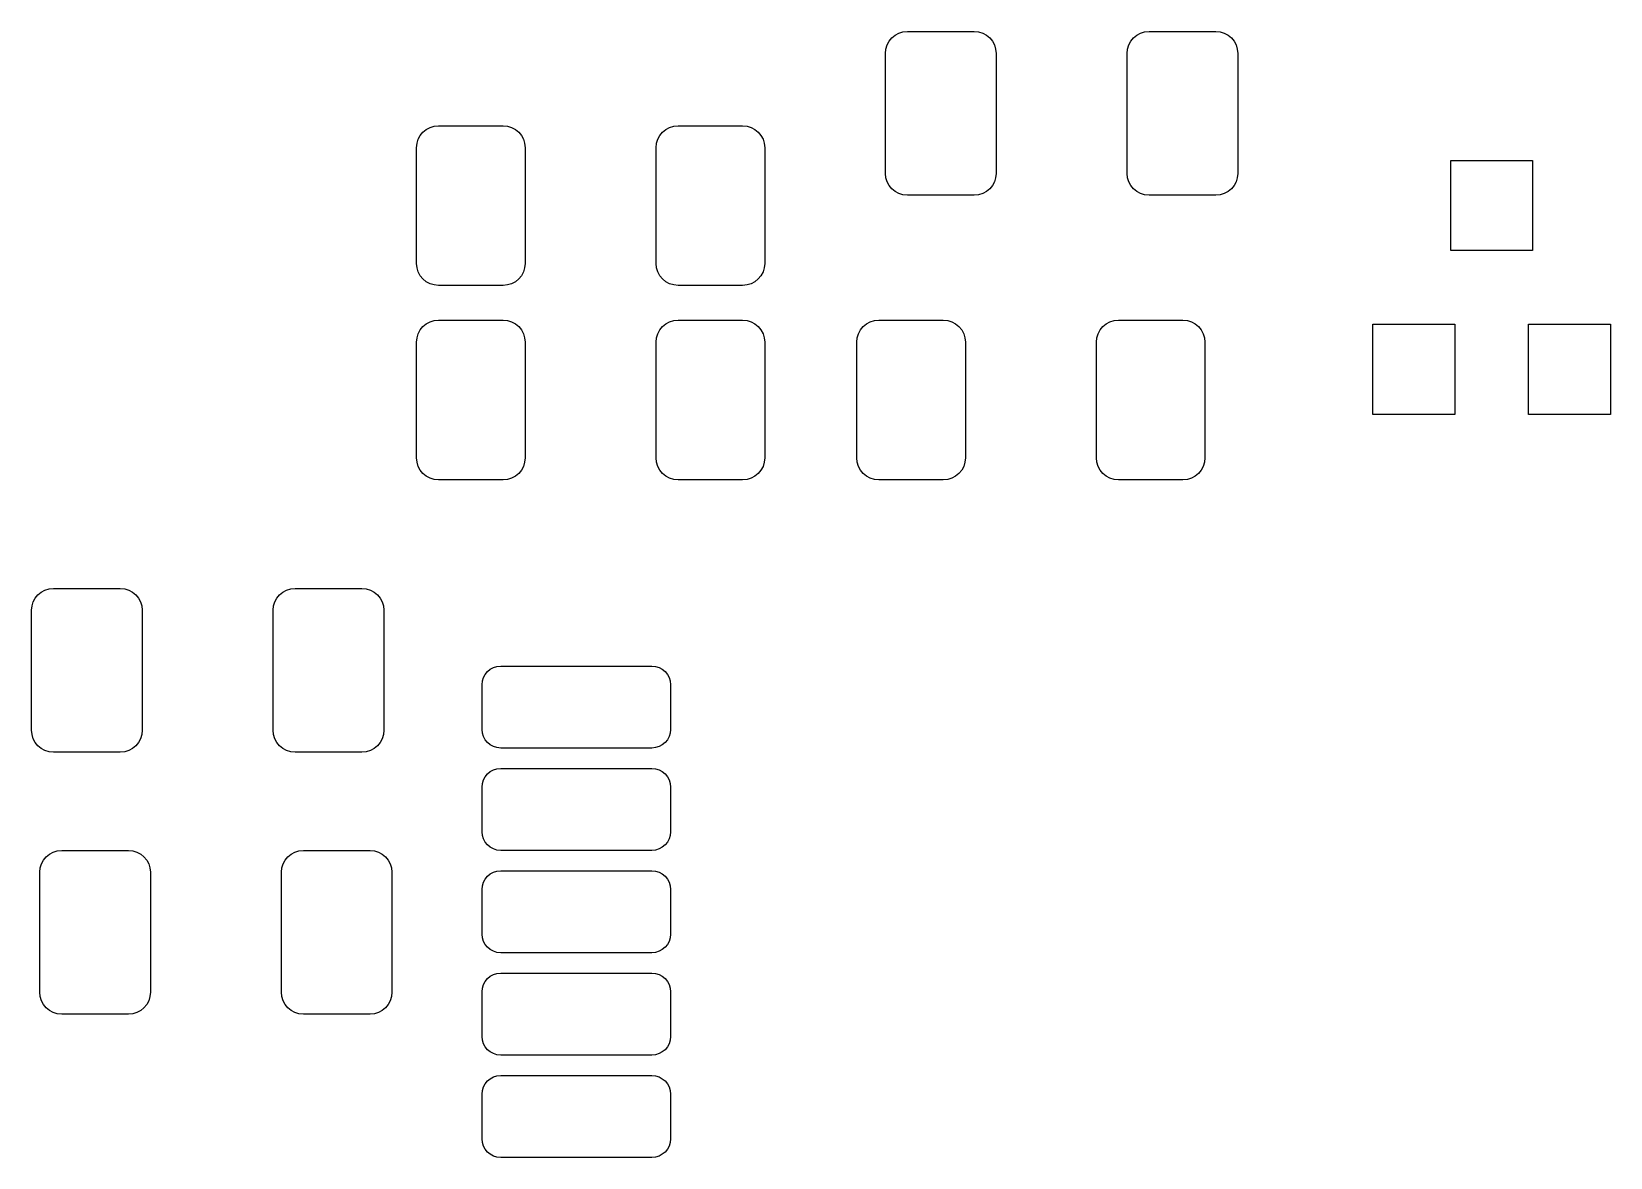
# Model space of a CAD drawing. Extents: x -2.2 to 93.1, y -83.6 to 12.9.
# Drawn here: x 36.55 to 55.83, y -66.75 to -53 of the extents above; entities that cross this region are included whole.
import ezdxf

# ---------------------------------------------------------------- set-up
doc = ezdxf.new("R2010")
doc.units = 0
doc.layers.add('BLACK', color=7, linetype='CONTINUOUS')

msp = doc.modelspace()

# ---------------------------------------------------------------- linework, layer by layer
at = {"layer": 'BLACK', "linetype": 'CONTINUOUS'}
for p, q in [((47.1388, -53.0204), (47.1885, -53.0053)), ((47.1885, -53.0053), (47.2427, -53)), ((47.2427, -53), (48.0573, -53)), ((48.0573, -53), (48.1115, -53.0053)), ((48.1115, -53.0053), (48.1612, -53.0204)), ((50.0888, -53.0204), (50.1385, -53.0053)), ((50.1385, -53.0053), (50.1927, -53)), ((50.1927, -53), (51.0073, -53)), ((51.0073, -53), (51.0615, -53.0053)), ((51.0615, -53.0053), (51.1112, -53.0204)), ((46.9803, -53.2135), (46.9954, -53.1638)), ((46.9954, -53.1638), (47.0199, -53.118)), ((47.0199, -53.118), (47.0529, -53.0779)), ((47.0529, -53.0779), (47.093, -53.0449)), ((47.093, -53.0449), (47.1388, -53.0204)), ((48.1612, -53.0204), (48.207, -53.0449)), ((48.207, -53.0449), (48.2471, -53.0779)), ((48.2471, -53.0779), (48.2801, -53.118)), ((48.2801, -53.118), (48.3046, -53.1638)), ((48.3046, -53.1638), (48.3197, -53.2135)), ((49.9303, -53.2135), (49.9454, -53.1638)), ((49.9454, -53.1638), (49.9699, -53.118)), ((49.9699, -53.118), (50.0029, -53.0779)), ((50.0029, -53.0779), (50.043, -53.0449)), ((50.043, -53.0449), (50.0888, -53.0204)), ((51.1112, -53.0204), (51.157, -53.0449)), ((51.157, -53.0449), (51.1971, -53.0779)), ((51.1971, -53.0779), (51.2301, -53.118)), ((51.2301, -53.118), (51.2546, -53.1638)), ((51.2546, -53.1638), (51.2697, -53.2135)), ((46.975, -53.2677), (46.9803, -53.2135)), ((46.975, -54.7323), (46.975, -53.2677)), ((48.3197, -53.2135), (48.325, -53.2677)), ((48.325, -53.2677), (48.325, -54.7323)), ((49.925, -53.2677), (49.9303, -53.2135)), ((49.925, -54.7323), (49.925, -53.2677)), ((51.2697, -53.2135), (51.275, -53.2677)), ((51.275, -53.2677), (51.275, -54.7323)), ((41.4147, -54.1705), (41.4647, -54.1554)), ((41.4647, -54.1554), (41.5191, -54.15)), ((41.5191, -54.15), (42.3059, -54.15)), ((42.3059, -54.15), (42.3603, -54.1554)), ((42.3603, -54.1554), (42.4103, -54.1705)), ((44.3397, -54.1705), (44.3897, -54.1554)), ((44.3897, -54.1554), (44.4441, -54.15)), ((44.4441, -54.15), (45.2309, -54.15)), ((45.2309, -54.15), (45.2853, -54.1554)), ((45.2853, -54.1554), (45.3353, -54.1705)), ((41.2554, -54.3647), (41.2705, -54.3147)), ((41.2705, -54.3147), (41.2951, -54.2687)), ((41.2951, -54.2687), (41.3283, -54.2283)), ((41.3283, -54.2283), (41.3686, -54.1951)), ((41.3686, -54.1951), (41.4147, -54.1705)), ((42.4103, -54.1705), (42.4564, -54.1951)), ((42.4564, -54.1951), (42.4967, -54.2283)), ((42.4967, -54.2283), (42.5299, -54.2687)), ((42.5299, -54.2687), (42.5545, -54.3147)), ((42.5545, -54.3147), (42.5696, -54.3647)), ((44.1804, -54.3647), (44.1955, -54.3147)), ((44.1955, -54.3147), (44.2201, -54.2687)), ((44.2201, -54.2687), (44.2533, -54.2283)), ((44.2533, -54.2283), (44.2936, -54.1951)), ((44.2936, -54.1951), (44.3397, -54.1705)), ((45.3353, -54.1705), (45.3813, -54.1951)), ((45.3813, -54.1951), (45.4217, -54.2283)), ((45.4217, -54.2283), (45.4549, -54.2687)), ((45.4549, -54.2687), (45.4795, -54.3147)), ((45.4795, -54.3147), (45.4946, -54.3647)), ((41.25, -54.4191), (41.2554, -54.3647)), ((41.25, -55.8309), (41.25, -54.4191)), ((42.5696, -54.3647), (42.575, -54.4191)), ((42.575, -54.4191), (42.575, -55.8309)), ((44.175, -54.4191), (44.1804, -54.3647)), ((44.175, -55.8309), (44.175, -54.4191)), ((45.4946, -54.3647), (45.5, -54.4191)), ((45.5, -54.4191), (45.5, -55.8309)), ((46.9803, -54.7865), (46.975, -54.7323)), ((48.325, -54.7323), (48.3197, -54.7865)), ((49.9303, -54.7865), (49.925, -54.7323)), ((51.275, -54.7323), (51.2697, -54.7865)), ((53.875, -55.675), (53.875, -54.575)), ((53.875, -54.575), (54.875, -54.575)), ((54.875, -54.575), (54.875, -55.675)), ((46.9954, -54.8362), (46.9803, -54.7865)), ((47.0199, -54.882), (46.9954, -54.8362)), ((47.0529, -54.9221), (47.0199, -54.882)), ((47.093, -54.9551), (47.0529, -54.9221)), ((48.2471, -54.9221), (48.207, -54.9551)), ((48.2801, -54.882), (48.2471, -54.9221)), ((48.3046, -54.8362), (48.2801, -54.882)), ((48.3197, -54.7865), (48.3046, -54.8362)), ((49.9454, -54.8362), (49.9303, -54.7865)), ((49.9699, -54.882), (49.9454, -54.8362)), ((50.0029, -54.9221), (49.9699, -54.882)), ((50.043, -54.9551), (50.0029, -54.9221)), ((51.1971, -54.9221), (51.157, -54.9551)), ((51.2301, -54.882), (51.1971, -54.9221)), ((51.2546, -54.8362), (51.2301, -54.882)), ((51.2697, -54.7865), (51.2546, -54.8362)), ((47.1388, -54.9796), (47.093, -54.9551)), ((47.1885, -54.9947), (47.1388, -54.9796)), ((47.2427, -55), (47.1885, -54.9947)), ((48.0573, -55), (47.2427, -55)), ((48.1115, -54.9947), (48.0573, -55)), ((48.1612, -54.9796), (48.1115, -54.9947)), ((48.207, -54.9551), (48.1612, -54.9796)), ((50.0888, -54.9796), (50.043, -54.9551)), ((50.1385, -54.9947), (50.0888, -54.9796)), ((50.1927, -55), (50.1385, -54.9947)), ((51.0073, -55), (50.1927, -55)), ((51.0615, -54.9947), (51.0073, -55)), ((51.1112, -54.9796), (51.0615, -54.9947)), ((51.157, -54.9551), (51.1112, -54.9796)), ((54.875, -55.675), (53.875, -55.675)), ((41.2554, -55.8853), (41.25, -55.8309)), ((41.2705, -55.9353), (41.2554, -55.8853)), ((42.5696, -55.8853), (42.5545, -55.9353)), ((42.575, -55.8309), (42.5696, -55.8853)), ((44.1804, -55.8853), (44.175, -55.8309)), ((44.1955, -55.9353), (44.1804, -55.8853)), ((45.4946, -55.8853), (45.4795, -55.9353)), ((45.5, -55.8309), (45.4946, -55.8853)), ((41.2951, -55.9813), (41.2705, -55.9353)), ((41.3283, -56.0217), (41.2951, -55.9813)), ((41.3686, -56.0549), (41.3283, -56.0217)), ((41.4147, -56.0795), (41.3686, -56.0549)), ((41.4647, -56.0946), (41.4147, -56.0795)), ((42.4103, -56.0795), (42.3603, -56.0946)), ((42.4564, -56.0549), (42.4103, -56.0795)), ((42.4967, -56.0217), (42.4564, -56.0549)), ((42.5299, -55.9813), (42.4967, -56.0217)), ((42.5545, -55.9353), (42.5299, -55.9813)), ((44.2201, -55.9813), (44.1955, -55.9353)), ((44.2533, -56.0217), (44.2201, -55.9813)), ((44.2936, -56.0549), (44.2533, -56.0217)), ((44.3397, -56.0795), (44.2936, -56.0549)), ((44.3897, -56.0946), (44.3397, -56.0795)), ((45.3353, -56.0795), (45.2853, -56.0946)), ((45.3813, -56.0549), (45.3353, -56.0795)), ((45.4217, -56.0217), (45.3813, -56.0549)), ((45.4549, -55.9813), (45.4217, -56.0217)), ((45.4795, -55.9353), (45.4549, -55.9813)), ((41.5191, -56.1), (41.4647, -56.0946)), ((42.3059, -56.1), (41.5191, -56.1)), ((42.3603, -56.0946), (42.3059, -56.1)), ((44.4441, -56.1), (44.3897, -56.0946)), ((45.2309, -56.1), (44.4441, -56.1)), ((45.2853, -56.0946), (45.2309, -56.1)), ((41.2705, -56.6897), (41.2951, -56.6437)), ((41.2951, -56.6437), (41.3283, -56.6033)), ((41.3283, -56.6033), (41.3686, -56.5701)), ((41.3686, -56.5701), (41.4147, -56.5455)), ((41.4147, -56.5455), (41.4647, -56.5304)), ((41.4647, -56.5304), (41.5191, -56.525)), ((41.5191, -56.525), (42.3059, -56.525)), ((42.3059, -56.525), (42.3603, -56.5304)), ((42.3603, -56.5304), (42.4103, -56.5455)), ((42.4103, -56.5455), (42.4564, -56.5701)), ((42.4564, -56.5701), (42.4967, -56.6033)), ((42.4967, -56.6033), (42.5299, -56.6437)), ((42.5299, -56.6437), (42.5545, -56.6897)), ((44.1955, -56.6897), (44.2201, -56.6437)), ((44.2201, -56.6437), (44.2533, -56.6033)), ((44.2533, -56.6033), (44.2936, -56.5701)), ((44.2936, -56.5701), (44.3397, -56.5455)), ((44.3397, -56.5455), (44.3897, -56.5304)), ((44.3897, -56.5304), (44.4441, -56.525)), ((44.4441, -56.525), (45.2309, -56.525)), ((45.2309, -56.525), (45.2853, -56.5304)), ((45.2853, -56.5304), (45.3353, -56.5455)), ((45.3353, -56.5455), (45.3813, -56.5701)), ((45.3813, -56.5701), (45.4217, -56.6033)), ((45.4217, -56.6033), (45.4549, -56.6437)), ((45.4549, -56.6437), (45.4795, -56.6897)), ((46.6455, -56.6897), (46.6701, -56.6437)), ((46.6701, -56.6437), (46.7033, -56.6033)), ((46.7033, -56.6033), (46.7436, -56.5701)), ((46.7436, -56.5701), (46.7897, -56.5455)), ((46.7897, -56.5455), (46.8397, -56.5304)), ((46.8397, -56.5304), (46.8941, -56.525)), ((46.8941, -56.525), (47.6809, -56.525)), ((47.6809, -56.525), (47.7353, -56.5304)), ((47.7353, -56.5304), (47.7853, -56.5455)), ((47.7853, -56.5455), (47.8314, -56.5701)), ((47.8314, -56.5701), (47.8717, -56.6033)), ((47.8717, -56.6033), (47.9049, -56.6437)), ((47.9049, -56.6437), (47.9295, -56.6897)), ((49.5705, -56.6897), (49.5951, -56.6437)), ((49.5951, -56.6437), (49.6283, -56.6033)), ((49.6283, -56.6033), (49.6686, -56.5701)), ((49.6686, -56.5701), (49.7147, -56.5455)), ((49.7147, -56.5455), (49.7647, -56.5304)), ((49.7647, -56.5304), (49.8191, -56.525)), ((49.8191, -56.525), (50.6059, -56.525)), ((50.6059, -56.525), (50.6603, -56.5304)), ((50.6603, -56.5304), (50.7103, -56.5455)), ((50.7103, -56.5455), (50.7563, -56.5701)), ((50.7563, -56.5701), (50.7967, -56.6033)), ((50.7967, -56.6033), (50.8299, -56.6437)), ((50.8299, -56.6437), (50.8545, -56.6897)), ((52.925, -57.675), (52.925, -56.575)), ((52.925, -56.575), (53.925, -56.575)), ((53.925, -56.575), (53.925, -57.675)), ((54.825, -57.675), (54.825, -56.575)), ((54.825, -56.575), (55.825, -56.575)), ((55.825, -56.575), (55.825, -57.675)), ((41.25, -56.7941), (41.2554, -56.7397)), ((41.25, -58.2059), (41.25, -56.7941)), ((41.2554, -56.7397), (41.2705, -56.6897)), ((42.5545, -56.6897), (42.5696, -56.7397)), ((42.5696, -56.7397), (42.575, -56.7941)), ((42.575, -56.7941), (42.575, -58.2059)), ((44.175, -56.7941), (44.1804, -56.7397)), ((44.175, -58.2059), (44.175, -56.7941)), ((44.1804, -56.7397), (44.1955, -56.6897)), ((45.4795, -56.6897), (45.4946, -56.7397)), ((45.4946, -56.7397), (45.5, -56.7941)), ((45.5, -56.7941), (45.5, -58.2059)), ((46.625, -56.7941), (46.6304, -56.7397)), ((46.625, -58.2059), (46.625, -56.7941)), ((46.6304, -56.7397), (46.6455, -56.6897)), ((47.9295, -56.6897), (47.9446, -56.7397)), ((47.9446, -56.7397), (47.95, -56.7941)), ((47.95, -56.7941), (47.95, -58.2059)), ((49.55, -56.7941), (49.5554, -56.7397)), ((49.55, -58.2059), (49.55, -56.7941)), ((49.5554, -56.7397), (49.5705, -56.6897)), ((50.8545, -56.6897), (50.8696, -56.7397)), ((50.8696, -56.7397), (50.875, -56.7941)), ((50.875, -56.7941), (50.875, -58.2059)), ((53.925, -57.675), (52.925, -57.675)), ((55.825, -57.675), (54.825, -57.675)), ((41.2554, -58.2603), (41.25, -58.2059)), ((42.575, -58.2059), (42.5696, -58.2603)), ((44.1804, -58.2603), (44.175, -58.2059)), ((45.5, -58.2059), (45.4946, -58.2603)), ((46.6304, -58.2603), (46.625, -58.2059)), ((47.95, -58.2059), (47.9446, -58.2603)), ((49.5554, -58.2603), (49.55, -58.2059)), ((50.875, -58.2059), (50.8696, -58.2603)), ((41.2705, -58.3103), (41.2554, -58.2603)), ((41.2951, -58.3563), (41.2705, -58.3103)), ((41.3283, -58.3967), (41.2951, -58.3563)), ((41.3686, -58.4299), (41.3283, -58.3967)), ((42.4967, -58.3967), (42.4564, -58.4299)), ((42.5299, -58.3563), (42.4967, -58.3967)), ((42.5545, -58.3103), (42.5299, -58.3563)), ((42.5696, -58.2603), (42.5545, -58.3103)), ((44.1955, -58.3103), (44.1804, -58.2603)), ((44.2201, -58.3563), (44.1955, -58.3103)), ((44.2533, -58.3967), (44.2201, -58.3563)), ((44.2936, -58.4299), (44.2533, -58.3967)), ((45.4217, -58.3967), (45.3813, -58.4299)), ((45.4549, -58.3563), (45.4217, -58.3967)), ((45.4795, -58.3103), (45.4549, -58.3563)), ((45.4946, -58.2603), (45.4795, -58.3103)), ((46.6455, -58.3103), (46.6304, -58.2603)), ((46.6701, -58.3563), (46.6455, -58.3103)), ((46.7033, -58.3967), (46.6701, -58.3563)), ((46.7436, -58.4299), (46.7033, -58.3967)), ((47.8717, -58.3967), (47.8314, -58.4299)), ((47.9049, -58.3563), (47.8717, -58.3967)), ((47.9295, -58.3103), (47.9049, -58.3563)), ((47.9446, -58.2603), (47.9295, -58.3103)), ((49.5705, -58.3103), (49.5554, -58.2603)), ((49.5951, -58.3563), (49.5705, -58.3103)), ((49.6283, -58.3967), (49.5951, -58.3563)), ((49.6686, -58.4299), (49.6283, -58.3967)), ((50.7967, -58.3967), (50.7563, -58.4299)), ((50.8299, -58.3563), (50.7967, -58.3967)), ((50.8545, -58.3103), (50.8299, -58.3563)), ((50.8696, -58.2603), (50.8545, -58.3103)), ((41.4147, -58.4545), (41.3686, -58.4299)), ((41.4647, -58.4696), (41.4147, -58.4545)), ((41.5191, -58.475), (41.4647, -58.4696)), ((42.3059, -58.475), (41.5191, -58.475)), ((42.3603, -58.4696), (42.3059, -58.475)), ((42.4103, -58.4545), (42.3603, -58.4696)), ((42.4564, -58.4299), (42.4103, -58.4545)), ((44.3397, -58.4545), (44.2936, -58.4299)), ((44.3897, -58.4696), (44.3397, -58.4545)), ((44.4441, -58.475), (44.3897, -58.4696)), ((45.2309, -58.475), (44.4441, -58.475)), ((45.2853, -58.4696), (45.2309, -58.475)), ((45.3353, -58.4545), (45.2853, -58.4696)), ((45.3813, -58.4299), (45.3353, -58.4545)), ((46.7897, -58.4545), (46.7436, -58.4299)), ((46.8397, -58.4696), (46.7897, -58.4545)), ((46.8941, -58.475), (46.8397, -58.4696)), ((47.6809, -58.475), (46.8941, -58.475)), ((47.7353, -58.4696), (47.6809, -58.475)), ((47.7853, -58.4545), (47.7353, -58.4696)), ((47.8314, -58.4299), (47.7853, -58.4545)), ((49.7147, -58.4545), (49.6686, -58.4299)), ((49.7647, -58.4696), (49.7147, -58.4545)), ((49.8191, -58.475), (49.7647, -58.4696)), ((50.6059, -58.475), (49.8191, -58.475)), ((50.6603, -58.4696), (50.6059, -58.475)), ((50.7103, -58.4545), (50.6603, -58.4696)), ((50.7563, -58.4299), (50.7103, -58.4545)), ((36.5704, -59.9638), (36.5949, -59.918)), ((36.5949, -59.918), (36.6279, -59.8779)), ((36.6279, -59.8779), (36.668, -59.8449)), ((36.668, -59.8449), (36.7138, -59.8204)), ((36.7138, -59.8204), (36.7635, -59.8053)), ((36.7635, -59.8053), (36.8177, -59.8)), ((36.8177, -59.8), (37.6323, -59.8)), ((37.6323, -59.8), (37.6865, -59.8053)), ((37.6865, -59.8053), (37.7362, -59.8204)), ((37.7362, -59.8204), (37.782, -59.8449)), ((37.782, -59.8449), (37.8221, -59.8779)), ((37.8221, -59.8779), (37.8551, -59.918)), ((37.8551, -59.918), (37.8796, -59.9638)), ((39.5204, -59.9638), (39.5449, -59.918)), ((39.5449, -59.918), (39.5779, -59.8779)), ((39.5779, -59.8779), (39.618, -59.8449)), ((39.618, -59.8449), (39.6638, -59.8204)), ((39.6638, -59.8204), (39.7135, -59.8053)), ((39.7135, -59.8053), (39.7677, -59.8)), ((39.7677, -59.8), (40.5823, -59.8)), ((40.5823, -59.8), (40.6365, -59.8053)), ((40.6365, -59.8053), (40.6862, -59.8204)), ((40.6862, -59.8204), (40.732, -59.8449)), ((40.732, -59.8449), (40.7721, -59.8779)), ((40.7721, -59.8779), (40.8051, -59.918)), ((40.8051, -59.918), (40.8296, -59.9638)), ((36.55, -60.0677), (36.5553, -60.0135)), ((36.55, -61.5323), (36.55, -60.0677)), ((36.5553, -60.0135), (36.5704, -59.9638)), ((37.8796, -59.9638), (37.8947, -60.0135)), ((37.8947, -60.0135), (37.9, -60.0677)), ((37.9, -60.0677), (37.9, -61.5323)), ((39.5, -60.0677), (39.5053, -60.0135)), ((39.5, -61.5323), (39.5, -60.0677)), ((39.5053, -60.0135), (39.5204, -59.9638)), ((40.8296, -59.9638), (40.8447, -60.0135)), ((40.8447, -60.0135), (40.85, -60.0677)), ((40.85, -60.0677), (40.85, -61.5323)), ((42.0546, -60.9312), (42.0673, -60.889)), ((42.0673, -60.889), (42.0881, -60.8501)), ((42.0881, -60.8501), (42.1161, -60.8161)), ((42.1161, -60.8161), (42.1501, -60.7881)), ((42.1501, -60.7881), (42.189, -60.7674)), ((42.189, -60.7674), (42.2312, -60.7546)), ((42.2312, -60.7546), (42.2775, -60.75)), ((42.2775, -60.75), (44.1225, -60.75)), ((44.1225, -60.75), (44.1688, -60.7546)), ((44.1688, -60.7546), (44.211, -60.7674)), ((44.211, -60.7674), (44.2499, -60.7881)), ((44.2499, -60.7881), (44.2839, -60.8161)), ((44.2839, -60.8161), (44.3119, -60.8501)), ((44.3119, -60.8501), (44.3327, -60.889)), ((44.3327, -60.889), (44.3454, -60.9312)), ((42.05, -60.9775), (42.0546, -60.9312)), ((42.05, -61.5225), (42.05, -60.9775)), ((44.3454, -60.9312), (44.35, -60.9775)), ((44.35, -60.9775), (44.35, -61.5225)), ((36.5553, -61.5865), (36.55, -61.5323)), ((36.5704, -61.6362), (36.5553, -61.5865)), ((36.5949, -61.682), (36.5704, -61.6362)), ((37.8796, -61.6362), (37.8551, -61.682)), ((37.8947, -61.5865), (37.8796, -61.6362)), ((37.9, -61.5323), (37.8947, -61.5865)), ((39.5053, -61.5865), (39.5, -61.5323)), ((39.5204, -61.6362), (39.5053, -61.5865)), ((39.5449, -61.682), (39.5204, -61.6362)), ((40.8296, -61.6362), (40.8051, -61.682)), ((40.8447, -61.5865), (40.8296, -61.6362)), ((40.85, -61.5323), (40.8447, -61.5865)), ((42.0546, -61.5688), (42.05, -61.5225)), ((42.0673, -61.611), (42.0546, -61.5688)), ((42.0881, -61.6499), (42.0673, -61.611)), ((42.1161, -61.6839), (42.0881, -61.6499)), ((44.3119, -61.6499), (44.2839, -61.6839)), ((44.3327, -61.611), (44.3119, -61.6499)), ((44.3454, -61.5688), (44.3327, -61.611)), ((44.35, -61.5225), (44.3454, -61.5688)), ((36.6279, -61.7221), (36.5949, -61.682)), ((36.668, -61.7551), (36.6279, -61.7221)), ((36.7138, -61.7796), (36.668, -61.7551)), ((36.7635, -61.7947), (36.7138, -61.7796)), ((36.8177, -61.8), (36.7635, -61.7947)), ((37.6323, -61.8), (36.8177, -61.8)), ((37.6865, -61.7947), (37.6323, -61.8)), ((37.7362, -61.7796), (37.6865, -61.7947)), ((37.782, -61.7551), (37.7362, -61.7796)), ((37.8221, -61.7221), (37.782, -61.7551)), ((37.8551, -61.682), (37.8221, -61.7221)), ((39.5779, -61.7221), (39.5449, -61.682)), ((39.618, -61.7551), (39.5779, -61.7221)), ((39.6638, -61.7796), (39.618, -61.7551)), ((39.7135, -61.7947), (39.6638, -61.7796)), ((39.7677, -61.8), (39.7135, -61.7947)), ((40.5823, -61.8), (39.7677, -61.8)), ((40.6365, -61.7947), (40.5823, -61.8)), ((40.6862, -61.7796), (40.6365, -61.7947)), ((40.732, -61.7551), (40.6862, -61.7796)), ((40.7721, -61.7221), (40.732, -61.7551)), ((40.8051, -61.682), (40.7721, -61.7221)), ((42.1501, -61.7119), (42.1161, -61.6839)), ((42.189, -61.7326), (42.1501, -61.7119)), ((42.2312, -61.7454), (42.189, -61.7326)), ((42.2775, -61.75), (42.2312, -61.7454)), ((44.1225, -61.75), (42.2775, -61.75)), ((44.1688, -61.7454), (44.1225, -61.75)), ((44.211, -61.7326), (44.1688, -61.7454)), ((44.2499, -61.7119), (44.211, -61.7326)), ((44.2839, -61.6839), (44.2499, -61.7119)), ((42.1161, -62.0661), (42.1501, -62.0381)), ((42.1501, -62.0381), (42.189, -62.0174)), ((42.189, -62.0174), (42.2312, -62.0046)), ((42.2312, -62.0046), (42.2775, -62)), ((42.2775, -62), (44.1225, -62)), ((44.1225, -62), (44.1688, -62.0046)), ((44.1688, -62.0046), (44.211, -62.0174)), ((44.211, -62.0174), (44.2499, -62.0381)), ((44.2499, -62.0381), (44.2839, -62.0661)), ((42.05, -62.2275), (42.0546, -62.1812)), ((42.05, -62.7725), (42.05, -62.2275)), ((42.0546, -62.1812), (42.0673, -62.139)), ((42.0673, -62.139), (42.0881, -62.1001)), ((42.0881, -62.1001), (42.1161, -62.0661)), ((44.2839, -62.0661), (44.3119, -62.1001)), ((44.3119, -62.1001), (44.3327, -62.139)), ((44.3327, -62.139), (44.3454, -62.1812)), ((44.3454, -62.1812), (44.35, -62.2275)), ((44.35, -62.2275), (44.35, -62.7725)), ((42.0546, -62.8188), (42.05, -62.7725)), ((42.0673, -62.861), (42.0546, -62.8188)), ((44.3454, -62.8188), (44.3327, -62.861)), ((44.35, -62.7725), (44.3454, -62.8188)), ((36.768, -63.0449), (36.8138, -63.0204)), ((36.8138, -63.0204), (36.8635, -63.0053)), ((36.8635, -63.0053), (36.9177, -63)), ((36.9177, -63), (37.7323, -63)), ((37.7323, -63), (37.7865, -63.0053)), ((37.7865, -63.0053), (37.8362, -63.0204)), ((37.8362, -63.0204), (37.882, -63.0449)), ((39.718, -63.0449), (39.7638, -63.0204)), ((39.7638, -63.0204), (39.8135, -63.0053)), ((39.8135, -63.0053), (39.8677, -63)), ((39.8677, -63), (40.6823, -63)), ((40.6823, -63), (40.7365, -63.0053)), ((40.7365, -63.0053), (40.7862, -63.0204)), ((40.7862, -63.0204), (40.832, -63.0449)), ((42.0881, -62.8999), (42.0673, -62.861)), ((42.1161, -62.9339), (42.0881, -62.8999)), ((42.1501, -62.9619), (42.1161, -62.9339)), ((42.189, -62.9826), (42.1501, -62.9619)), ((42.2312, -62.9954), (42.189, -62.9826)), ((42.2775, -63), (42.2312, -62.9954)), ((44.1225, -63), (42.2775, -63)), ((44.1688, -62.9954), (44.1225, -63)), ((44.211, -62.9826), (44.1688, -62.9954)), ((44.2499, -62.9619), (44.211, -62.9826)), ((44.2839, -62.9339), (44.2499, -62.9619)), ((44.3119, -62.8999), (44.2839, -62.9339)), ((44.3327, -62.861), (44.3119, -62.8999)), ((36.65, -63.2677), (36.6553, -63.2135)), ((36.6553, -63.2135), (36.6704, -63.1638)), ((36.6704, -63.1638), (36.6949, -63.118)), ((36.6949, -63.118), (36.7279, -63.0779)), ((36.7279, -63.0779), (36.768, -63.0449)), ((37.882, -63.0449), (37.9221, -63.0779)), ((37.9221, -63.0779), (37.9551, -63.118)), ((37.9551, -63.118), (37.9796, -63.1638)), ((37.9796, -63.1638), (37.9947, -63.2135)), ((37.9947, -63.2135), (38, -63.2677)), ((39.6, -63.2677), (39.6053, -63.2135)), ((39.6053, -63.2135), (39.6204, -63.1638)), ((39.6204, -63.1638), (39.6449, -63.118)), ((39.6449, -63.118), (39.6779, -63.0779)), ((39.6779, -63.0779), (39.718, -63.0449)), ((40.832, -63.0449), (40.8721, -63.0779)), ((40.8721, -63.0779), (40.9051, -63.118)), ((40.9051, -63.118), (40.9296, -63.1638)), ((40.9296, -63.1638), (40.9447, -63.2135)), ((40.9447, -63.2135), (40.95, -63.2677)), ((36.65, -64.7323), (36.65, -63.2677)), ((38, -63.2677), (38, -64.7323)), ((39.6, -64.7323), (39.6, -63.2677)), ((40.95, -63.2677), (40.95, -64.7323)), ((42.0546, -63.4312), (42.0673, -63.389)), ((42.0673, -63.389), (42.0881, -63.3501)), ((42.0881, -63.3501), (42.1161, -63.3161)), ((42.1161, -63.3161), (42.1501, -63.2881)), ((42.1501, -63.2881), (42.189, -63.2674)), ((42.189, -63.2674), (42.2312, -63.2546)), ((42.2312, -63.2546), (42.2775, -63.25)), ((42.2775, -63.25), (44.1225, -63.25)), ((44.1225, -63.25), (44.1688, -63.2546)), ((44.1688, -63.2546), (44.211, -63.2674)), ((44.211, -63.2674), (44.2499, -63.2881)), ((44.2499, -63.2881), (44.2839, -63.3161)), ((44.2839, -63.3161), (44.3119, -63.3501)), ((44.3119, -63.3501), (44.3327, -63.389)), ((44.3327, -63.389), (44.3454, -63.4312)), ((42.05, -63.4775), (42.0546, -63.4312)), ((42.05, -64.0225), (42.05, -63.4775)), ((44.3454, -63.4312), (44.35, -63.4775)), ((44.35, -63.4775), (44.35, -64.0225)), ((42.0546, -64.0688), (42.05, -64.0225)), ((42.0673, -64.111), (42.0546, -64.0688)), ((42.0881, -64.1499), (42.0673, -64.111)), ((42.1161, -64.1839), (42.0881, -64.1499)), ((42.1501, -64.2119), (42.1161, -64.1839)), ((44.2839, -64.1839), (44.2499, -64.2119)), ((44.3119, -64.1499), (44.2839, -64.1839)), ((44.3327, -64.111), (44.3119, -64.1499)), ((44.3454, -64.0688), (44.3327, -64.111)), ((44.35, -64.0225), (44.3454, -64.0688)), ((42.189, -64.2326), (42.1501, -64.2119)), ((42.2312, -64.2454), (42.189, -64.2326)), ((42.2775, -64.25), (42.2312, -64.2454)), ((44.1225, -64.25), (42.2775, -64.25)), ((44.1688, -64.2454), (44.1225, -64.25)), ((44.211, -64.2326), (44.1688, -64.2454)), ((44.2499, -64.2119), (44.211, -64.2326)), ((42.0881, -64.6001), (42.1161, -64.5661)), ((42.1161, -64.5661), (42.1501, -64.5381)), ((42.1501, -64.5381), (42.189, -64.5173)), ((42.189, -64.5173), (42.2312, -64.5046)), ((42.2312, -64.5046), (42.2775, -64.5)), ((42.2775, -64.5), (44.1225, -64.5)), ((44.1225, -64.5), (44.1688, -64.5046)), ((44.1688, -64.5046), (44.211, -64.5173)), ((44.211, -64.5173), (44.2499, -64.5381)), ((44.2499, -64.5381), (44.2839, -64.5661)), ((44.2839, -64.5661), (44.3119, -64.6001)), ((36.6553, -64.7865), (36.65, -64.7323)), ((38, -64.7323), (37.9947, -64.7865)), ((39.6053, -64.7865), (39.6, -64.7323)), ((40.95, -64.7323), (40.9447, -64.7865)), ((42.05, -64.7275), (42.0546, -64.6812)), ((42.05, -65.2725), (42.05, -64.7275)), ((42.0546, -64.6812), (42.0673, -64.639)), ((42.0673, -64.639), (42.0881, -64.6001)), ((44.3119, -64.6001), (44.3327, -64.639)), ((44.3327, -64.639), (44.3454, -64.6812)), ((44.3454, -64.6812), (44.35, -64.7275)), ((44.35, -64.7275), (44.35, -65.2725)), ((36.6704, -64.8362), (36.6553, -64.7865)), ((36.6949, -64.882), (36.6704, -64.8362)), ((36.7279, -64.9221), (36.6949, -64.882)), ((36.768, -64.9551), (36.7279, -64.9221)), ((36.8138, -64.9796), (36.768, -64.9551)), ((37.882, -64.9551), (37.8362, -64.9796)), ((37.9221, -64.9221), (37.882, -64.9551)), ((37.9551, -64.882), (37.9221, -64.9221)), ((37.9796, -64.8362), (37.9551, -64.882)), ((37.9947, -64.7865), (37.9796, -64.8362)), ((39.6204, -64.8362), (39.6053, -64.7865)), ((39.6449, -64.882), (39.6204, -64.8362)), ((39.6779, -64.9221), (39.6449, -64.882)), ((39.718, -64.9551), (39.6779, -64.9221)), ((39.7638, -64.9796), (39.718, -64.9551)), ((40.832, -64.9551), (40.7862, -64.9796)), ((40.8721, -64.9221), (40.832, -64.9551)), ((40.9051, -64.882), (40.8721, -64.9221)), ((40.9296, -64.8362), (40.9051, -64.882)), ((40.9447, -64.7865), (40.9296, -64.8362)), ((36.8635, -64.9947), (36.8138, -64.9796)), ((36.9177, -65), (36.8635, -64.9947)), ((37.7323, -65), (36.9177, -65)), ((37.7865, -64.9947), (37.7323, -65)), ((37.8362, -64.9796), (37.7865, -64.9947)), ((39.8135, -64.9947), (39.7638, -64.9796)), ((39.8677, -65), (39.8135, -64.9947)), ((40.6823, -65), (39.8677, -65)), ((40.7365, -64.9947), (40.6823, -65)), ((40.7862, -64.9796), (40.7365, -64.9947)), ((42.0546, -65.3188), (42.05, -65.2725)), ((42.0673, -65.361), (42.0546, -65.3188)), ((44.3454, -65.3188), (44.3327, -65.361)), ((44.35, -65.2725), (44.3454, -65.3188)), ((42.0881, -65.3999), (42.0673, -65.361)), ((42.1161, -65.4339), (42.0881, -65.3999)), ((42.1501, -65.4619), (42.1161, -65.4339)), ((42.189, -65.4826), (42.1501, -65.4619)), ((42.2312, -65.4954), (42.189, -65.4826)), ((42.2775, -65.5), (42.2312, -65.4954)), ((44.1225, -65.5), (42.2775, -65.5)), ((44.1688, -65.4954), (44.1225, -65.5)), ((44.211, -65.4826), (44.1688, -65.4954)), ((44.2499, -65.4619), (44.211, -65.4826)), ((44.2839, -65.4339), (44.2499, -65.4619)), ((44.3119, -65.3999), (44.2839, -65.4339)), ((44.3327, -65.361), (44.3119, -65.3999)), ((42.0546, -65.9312), (42.0673, -65.889)), ((42.0673, -65.889), (42.0881, -65.8501)), ((42.0881, -65.8501), (42.1161, -65.8161)), ((42.1161, -65.8161), (42.1501, -65.7881)), ((42.1501, -65.7881), (42.189, -65.7673)), ((42.189, -65.7673), (42.2312, -65.7546)), ((42.2312, -65.7546), (42.2775, -65.75)), ((42.2775, -65.75), (44.1225, -65.75)), ((44.1225, -65.75), (44.1688, -65.7546)), ((44.1688, -65.7546), (44.211, -65.7673)), ((44.211, -65.7673), (44.2499, -65.7881)), ((44.2499, -65.7881), (44.2839, -65.8161)), ((44.2839, -65.8161), (44.3119, -65.8501)), ((44.3119, -65.8501), (44.3327, -65.889)), ((44.3327, -65.889), (44.3454, -65.9312)), ((42.05, -65.9775), (42.0546, -65.9312)), ((42.05, -66.5225), (42.05, -65.9775)), ((44.3454, -65.9312), (44.35, -65.9775)), ((44.35, -65.9775), (44.35, -66.5225)), ((42.0546, -66.5688), (42.05, -66.5225)), ((42.0673, -66.611), (42.0546, -66.5688)), ((42.0881, -66.6499), (42.0673, -66.611)), ((42.1161, -66.6839), (42.0881, -66.6499)), ((42.1501, -66.7119), (42.1161, -66.6839)), ((44.2839, -66.6839), (44.2499, -66.7119)), ((44.3119, -66.6499), (44.2839, -66.6839)), ((44.3327, -66.611), (44.3119, -66.6499)), ((44.3454, -66.5688), (44.3327, -66.611)), ((44.35, -66.5225), (44.3454, -66.5688)), ((42.189, -66.7326), (42.1501, -66.7119)), ((42.2312, -66.7454), (42.189, -66.7326)), ((42.2775, -66.75), (42.2312, -66.7454)), ((44.1225, -66.75), (42.2775, -66.75)), ((44.1688, -66.7454), (44.1225, -66.75)), ((44.211, -66.7326), (44.1688, -66.7454)), ((44.2499, -66.7119), (44.211, -66.7326))]:
    msp.add_line(p, q, dxfattribs=at)

doc.saveas('drawing.dxf')
